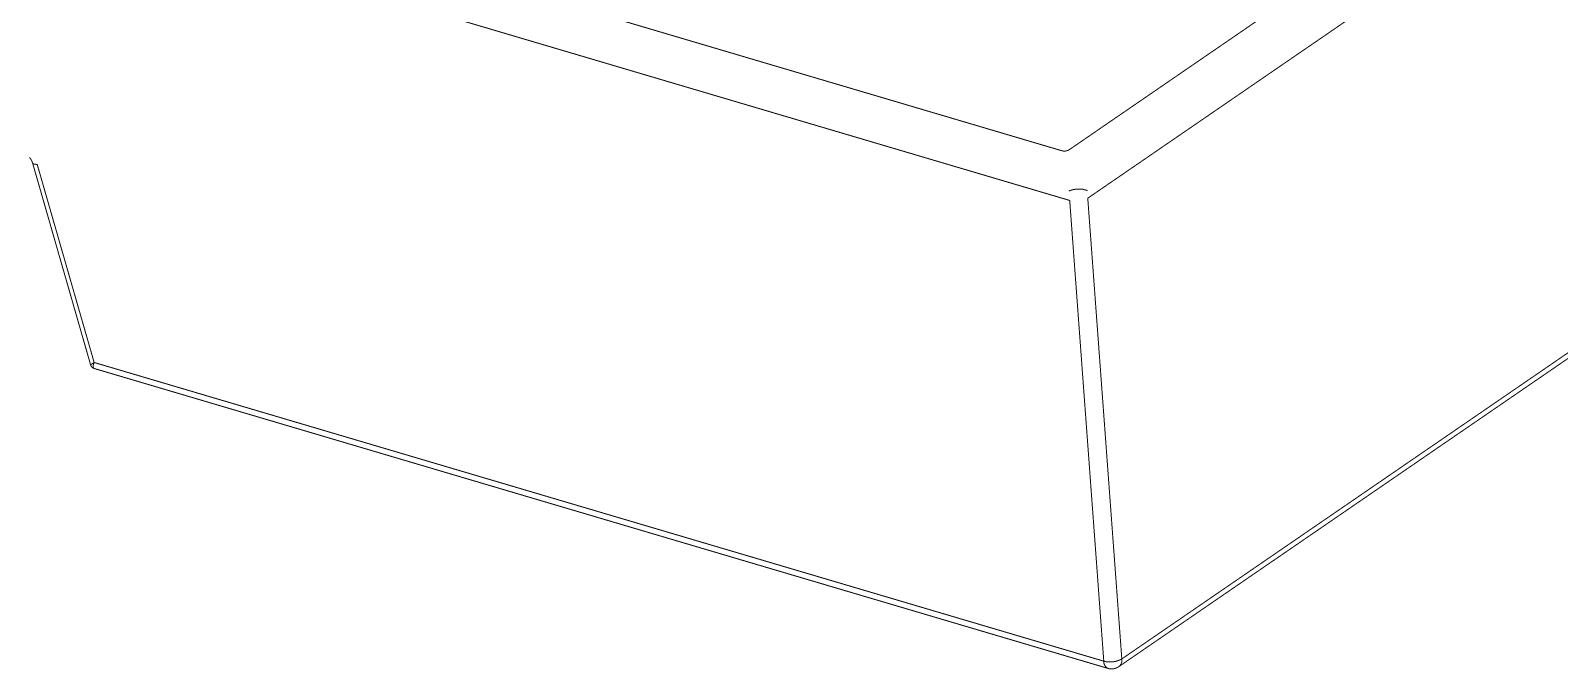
# Model space of a CAD drawing. Header units: inches. Extents: x 0 to 35.2, y -0.7 to 15.9.
# Drawn here: x 31.829 to 32.606, y 9.439 to 9.763 of the extents above; entities that cross this region are included whole.
import ezdxf

# ---------------------------------------------------------------- set-up
doc = ezdxf.new("R2010")
doc.units = ezdxf.units.IN
doc.header["$MEASUREMENT"] = 0
doc.layers.add('Dimensions', color=6, linetype='Continuous')

msp = doc.modelspace()

# ---------------------------------------------------------------- linework, layer by layer
at = {"layer": 'Dimensions', "const_width": 0.0005}
for points in [[(32.36635, 9.67813), (33.68631, 10.583)], [(32.35683, 9.70267), (33.63249, 10.57718)], [(32.38212, 9.44038), (33.70544, 10.34755)], [(30.59769, 10.2211), (32.35316, 9.70222)], [(30.54467, 10.21273), (32.35718, 9.67699)], [(31.83031, 9.6961), (31.85981, 9.59356)], [(31.83269, 9.69527), (31.86161, 9.59475)], [(32.35684, 9.68178), (32.35692, 9.68181)], [(32.35692, 9.68181), (32.357, 9.68185)], [(32.357, 9.68185), (32.35708, 9.68188)], [(32.35708, 9.68188), (32.35716, 9.68191)], [(32.35716, 9.68191), (32.35724, 9.68195)], [(32.35718, 9.67699), (32.37449, 9.44315)], [(32.35724, 9.68195), (32.35732, 9.68198)], [(32.35732, 9.68198), (32.35741, 9.68201)], [(32.35741, 9.68201), (32.35749, 9.68205)], [(32.35749, 9.68205), (32.35758, 9.68208)], [(32.35758, 9.68208), (32.35767, 9.68211)], [(32.35767, 9.68211), (32.35775, 9.68214)], [(32.35775, 9.68214), (32.35784, 9.68217)], [(32.35784, 9.68217), (32.35793, 9.6822)], [(32.35793, 9.6822), (32.35802, 9.68222)], [(32.35802, 9.68222), (32.35811, 9.68225)], [(32.35811, 9.68225), (32.35821, 9.68228)], [(32.35821, 9.68228), (32.3583, 9.6823)], [(32.3583, 9.6823), (32.35839, 9.68233)], [(32.35839, 9.68233), (32.35849, 9.68236)], [(32.35849, 9.68236), (32.35858, 9.68238)], [(32.35858, 9.68238), (32.35868, 9.6824)], [(32.35868, 9.6824), (32.35877, 9.68243)], [(32.35877, 9.68243), (32.35887, 9.68245)], [(32.35887, 9.68245), (32.35897, 9.68247)], [(32.35897, 9.68247), (32.35906, 9.68249)], [(32.35906, 9.68249), (32.35916, 9.68251)], [(32.35916, 9.68251), (32.35926, 9.68253)], [(32.35926, 9.68253), (32.35936, 9.68255)], [(32.35936, 9.68255), (32.35946, 9.68257)], [(32.35946, 9.68257), (32.35956, 9.68259)], [(32.35956, 9.68259), (32.35966, 9.6826)], [(32.35966, 9.6826), (32.35976, 9.68262)], [(32.35976, 9.68262), (32.35986, 9.68263)], [(32.35986, 9.68263), (32.35996, 9.68265)], [(32.35996, 9.68265), (32.36006, 9.68266)], [(32.36006, 9.68266), (32.36016, 9.68268)], [(32.36016, 9.68268), (32.36026, 9.68269)], [(32.36026, 9.68269), (32.36037, 9.6827)], [(32.36037, 9.6827), (32.36047, 9.68271)], [(32.36047, 9.68271), (32.36057, 9.68272)], [(32.36057, 9.68272), (32.36067, 9.68273)], [(32.36067, 9.68273), (32.36078, 9.68274)], [(32.36078, 9.68274), (32.36088, 9.68275)], [(32.36088, 9.68275), (32.36098, 9.68275)], [(32.36098, 9.68275), (32.36109, 9.68276)], [(32.36109, 9.68276), (32.36119, 9.68277)], [(32.36119, 9.68277), (32.36129, 9.68277)], [(32.36129, 9.68277), (32.36139, 9.68277)], [(32.36139, 9.68277), (32.3615, 9.68278)], [(32.3615, 9.68278), (32.3616, 9.68278)], [(32.3616, 9.68278), (32.3617, 9.68278)], [(32.3617, 9.68278), (32.3618, 9.68278)], [(32.3618, 9.68278), (32.36191, 9.68278)], [(32.36191, 9.68278), (32.36201, 9.68278)], [(32.36201, 9.68278), (32.36211, 9.68278)], [(32.36211, 9.68278), (32.36221, 9.68278)], [(32.36221, 9.68278), (32.36231, 9.68278)], [(32.36231, 9.68278), (32.36241, 9.68277)], [(32.36241, 9.68277), (32.36251, 9.68277)], [(32.36251, 9.68277), (32.36261, 9.68276)], [(32.36261, 9.68276), (32.36271, 9.68276)], [(32.36271, 9.68276), (32.36281, 9.68275)], [(32.36281, 9.68275), (32.36291, 9.68274)], [(32.36291, 9.68274), (32.36301, 9.68274)], [(32.36301, 9.68274), (32.36311, 9.68273)], [(32.36311, 9.68273), (32.36321, 9.68272)], [(32.36321, 9.68272), (32.3633, 9.68271)], [(32.3633, 9.68271), (32.3634, 9.6827)], [(32.3634, 9.6827), (32.3635, 9.68268)], [(32.3635, 9.68268), (32.36359, 9.68267)], [(32.36359, 9.68267), (32.36369, 9.68266)], [(32.36369, 9.68266), (32.36378, 9.68264)], [(32.36378, 9.68264), (32.36388, 9.68263)], [(32.36388, 9.68263), (32.36397, 9.68261)], [(32.36397, 9.68261), (32.36406, 9.6826)], [(32.36406, 9.6826), (32.36415, 9.68258)], [(32.36415, 9.68258), (32.36424, 9.68256)], [(32.36424, 9.68256), (32.36433, 9.68254)], [(32.36433, 9.68254), (32.36442, 9.68252)], [(32.36442, 9.68252), (32.36451, 9.6825)], [(32.36451, 9.6825), (32.3646, 9.68248)], [(32.3646, 9.68248), (32.36468, 9.68246)], [(32.36468, 9.68246), (32.36477, 9.68244)], [(32.36477, 9.68244), (32.36485, 9.68242)], [(32.36485, 9.68242), (32.36494, 9.6824)], [(32.36494, 9.6824), (32.36502, 9.68237)], [(32.36502, 9.68237), (32.3651, 9.68235)], [(32.3651, 9.68235), (32.36518, 9.68232)], [(32.36518, 9.68232), (32.36526, 9.6823)], [(32.36526, 9.6823), (32.36534, 9.68227)], [(32.36534, 9.68227), (32.36542, 9.68224)], [(32.36542, 9.68224), (32.3655, 9.68221)], [(32.3655, 9.68221), (32.36557, 9.68219)], [(32.36557, 9.68219), (32.36565, 9.68216)], [(32.36565, 9.68216), (32.36572, 9.68213)], [(32.36572, 9.68213), (32.36579, 9.6821)], [(32.36579, 9.6821), (32.36587, 9.68207)], [(32.36587, 9.68207), (32.36594, 9.68203)], [(32.36594, 9.68203), (32.366, 9.682)], [(32.366, 9.682), (32.36607, 9.68197)], [(32.36635, 9.67813), (32.38365, 9.44429)], [(32.38365, 9.44429), (32.63077, 9.6137)], [(31.85981, 9.59356), (31.85981, 9.59356)], [(31.85981, 9.59356), (31.85981, 9.59356)], [(31.85981, 9.59356), (31.85981, 9.59356)], [(31.85981, 9.59356), (31.85981, 9.59356)], [(31.85981, 9.59356), (31.85981, 9.59356)], [(31.85981, 9.59356), (31.85982, 9.59356)], [(31.85982, 9.59356), (31.85982, 9.59357)], [(31.85982, 9.59357), (31.85982, 9.59357)], [(31.85982, 9.59357), (31.85983, 9.59357)], [(31.85982, 9.59356), (31.85982, 9.59356)], [(31.85983, 9.59357), (31.85984, 9.59358)], [(31.85983, 9.59357), (31.85983, 9.59357)], [(31.85984, 9.59358), (31.85984, 9.59358)], [(31.85984, 9.59358), (31.85985, 9.59358)], [(31.85985, 9.59358), (31.85985, 9.59359)], [(31.85985, 9.59359), (31.85986, 9.59359)], [(31.85986, 9.59359), (31.85986, 9.5936)], [(31.85986, 9.5936), (31.85987, 9.5936)], [(31.85987, 9.5936), (31.85988, 9.59361)], [(31.85988, 9.59361), (31.85989, 9.59362)], [(31.85988, 9.59361), (31.85988, 9.59361)], [(31.85989, 9.59362), (31.8599, 9.59362)], [(31.8599, 9.59362), (31.85991, 9.59363)], [(31.85991, 9.59363), (31.85992, 9.59363)], [(31.85992, 9.59363), (31.85993, 9.59364)], [(31.85993, 9.59364), (31.85994, 9.59365)], [(31.85994, 9.59365), (31.85995, 9.59365)], [(31.85995, 9.59365), (31.85996, 9.59366)], [(31.85996, 9.59366), (31.85997, 9.59367)], [(31.85997, 9.59367), (31.85998, 9.59367)], [(31.85998, 9.59367), (31.85999, 9.59368)], [(31.85999, 9.59368), (31.86, 9.59369)], [(31.86, 9.59369), (31.86001, 9.5937)], [(31.86001, 9.5937), (31.86002, 9.59371)], [(31.86002, 9.59371), (31.86004, 9.59372)], [(31.86004, 9.59372), (31.86005, 9.59372)], [(31.86005, 9.59372), (31.86006, 9.59373)], [(31.86006, 9.59373), (31.86008, 9.59374)], [(31.86008, 9.59374), (31.86009, 9.59375)], [(31.86009, 9.59375), (31.86011, 9.59376)], [(31.86011, 9.59376), (31.86012, 9.59377)], [(31.86012, 9.59377), (31.86014, 9.59378)], [(31.86014, 9.59378), (31.86015, 9.59379)], [(31.86015, 9.59379), (31.86017, 9.5938)], [(31.86017, 9.5938), (31.86019, 9.59382)], [(31.86019, 9.59382), (31.8602, 9.59383)], [(31.8602, 9.59383), (31.86022, 9.59384)], [(31.86022, 9.59384), (31.86024, 9.59385)], [(31.86024, 9.59385), (31.86026, 9.59386)], [(31.86026, 9.59386), (31.86027, 9.59388)], [(31.86027, 9.59388), (31.86029, 9.59389)], [(31.86029, 9.59389), (31.86031, 9.5939)], [(31.86031, 9.5939), (31.86033, 9.59391)], [(31.86033, 9.59391), (31.86035, 9.59393)], [(31.86035, 9.59393), (31.86037, 9.59394)], [(31.86037, 9.59394), (31.86039, 9.59395)], [(31.86039, 9.59395), (31.86041, 9.59397)], [(31.86041, 9.59397), (31.86043, 9.59398)], [(31.86043, 9.59398), (31.86045, 9.594)], [(31.86045, 9.594), (31.86047, 9.59401)], [(31.86047, 9.59401), (31.8605, 9.59403)], [(31.8605, 9.59403), (31.86052, 9.59404)], [(31.86052, 9.59404), (31.86054, 9.59406)], [(31.86054, 9.59406), (31.86056, 9.59407)], [(31.86056, 9.59407), (31.86059, 9.59409)], [(31.86059, 9.59409), (31.86061, 9.5941)], [(31.86061, 9.5941), (31.86063, 9.59412)], [(31.86063, 9.59412), (31.86066, 9.59414)], [(31.86066, 9.59414), (31.86068, 9.59415)], [(31.86068, 9.59415), (31.86071, 9.59417)], [(31.86071, 9.59417), (31.86073, 9.59419)], [(31.86073, 9.59419), (31.86076, 9.5942)], [(31.86076, 9.5942), (31.86079, 9.59422)], [(31.86079, 9.59422), (31.86081, 9.59424)], [(31.86081, 9.59424), (31.86084, 9.59426)], [(31.86084, 9.59426), (31.86086, 9.59427)], [(31.86086, 9.59427), (31.86089, 9.59429)], [(31.86089, 9.59429), (31.86092, 9.59431)], [(31.86092, 9.59431), (31.86095, 9.59433)], [(31.86095, 9.59433), (31.86098, 9.59435)], [(31.86098, 9.59435), (31.861, 9.59437)], [(31.861, 9.59437), (31.86103, 9.59439)], [(31.86103, 9.59439), (31.86106, 9.59441)], [(31.86106, 9.59441), (31.86109, 9.59443)], [(31.86109, 9.59443), (31.86112, 9.59445)], [(31.86112, 9.59445), (31.86115, 9.59447)], [(31.86112, 9.59289), (31.86113, 9.59293)], [(31.86112, 9.59286), (31.86112, 9.59289)], [(31.86112, 9.59282), (31.86112, 9.59286)], [(31.86112, 9.59279), (31.86112, 9.59282)], [(31.86112, 9.59275), (31.86112, 9.59279)], [(31.86112, 9.59272), (31.86112, 9.59275)], [(31.86112, 9.59269), (31.86112, 9.59272)], [(31.86112, 9.59269), (31.86112, 9.59266)], [(31.86112, 9.59266), (31.86112, 9.59263)], [(31.86112, 9.59263), (31.86112, 9.59259)], [(31.86112, 9.59259), (31.86112, 9.59256)], [(31.86112, 9.59256), (31.86112, 9.59253)], [(31.86112, 9.59253), (31.86113, 9.5925)], [(31.86113, 9.593), (31.86114, 9.59303)], [(31.86113, 9.59296), (31.86113, 9.593)], [(31.86113, 9.59293), (31.86113, 9.59296)], [(31.86113, 9.5925), (31.86113, 9.59247)], [(31.86113, 9.59247), (31.86113, 9.59245)], [(31.86113, 9.59245), (31.86114, 9.59242)], [(31.86114, 9.59307), (31.86115, 9.59311)], [(31.86114, 9.59303), (31.86114, 9.59307)], [(31.86114, 9.59242), (31.86114, 9.59239)], [(31.86114, 9.59239), (31.86115, 9.59236)], [(31.86115, 9.59447), (31.86118, 9.59449)], [(31.86115, 9.59315), (31.86116, 9.59318)], [(31.86115, 9.59311), (31.86115, 9.59315)], [(31.86115, 9.59236), (31.86115, 9.59233)], [(31.86115, 9.59233), (31.86116, 9.59231)], [(31.86116, 9.59322), (31.86117, 9.59326)], [(31.86116, 9.59318), (31.86116, 9.59322)], [(31.86116, 9.59231), (31.86116, 9.59228)], [(31.86116, 9.59228), (31.86117, 9.59226)], [(31.86117, 9.59326), (31.86118, 9.5933)], [(31.86117, 9.59226), (31.86118, 9.59223)], [(31.86118, 9.59449), (31.86121, 9.59451)], [(31.86118, 9.59334), (31.86119, 9.59338)], [(31.86118, 9.5933), (31.86118, 9.59334)], [(31.86118, 9.59223), (31.86118, 9.59221)], [(31.86118, 9.59221), (31.86119, 9.59218)], [(31.86119, 9.59338), (31.8612, 9.59342)], [(31.86119, 9.59218), (31.8612, 9.59216)], [(31.8612, 9.59342), (31.86121, 9.59346)], [(31.8612, 9.59216), (31.86121, 9.59214)], [(31.86121, 9.59451), (31.86124, 9.59453)], [(31.86121, 9.59346), (31.86122, 9.5935)], [(31.86121, 9.59214), (31.86122, 9.59211)], [(31.86122, 9.5935), (31.86123, 9.59355)], [(31.86122, 9.59211), (31.86122, 9.59209)], [(31.86122, 9.59209), (31.86123, 9.59207)], [(31.86123, 9.59355), (31.86124, 9.59359)], [(31.86123, 9.59207), (31.86124, 9.59205)], [(31.86124, 9.59453), (31.86127, 9.59455)], [(31.86124, 9.59359), (31.86125, 9.59363)], [(31.86124, 9.59205), (31.86125, 9.59203)], [(31.86125, 9.59363), (31.86126, 9.59367)], [(31.86125, 9.59203), (31.86127, 9.59201)], [(31.86126, 9.59367), (31.86127, 9.59372)], [(31.86127, 9.59455), (31.8613, 9.59457)], [(31.86127, 9.59372), (31.86128, 9.59376)], [(31.86127, 9.59201), (31.86128, 9.59199)], [(31.86128, 9.59376), (31.86129, 9.5938)], [(31.86128, 9.59199), (31.86129, 9.59197)], [(31.86129, 9.5938), (31.8613, 9.59385)], [(31.86129, 9.59197), (31.8613, 9.59195)], [(31.8613, 9.59457), (31.86133, 9.59459)], [(31.8613, 9.59385), (31.86132, 9.59389)], [(31.8613, 9.59195), (31.86131, 9.59194)], [(31.86131, 9.59194), (31.86133, 9.59192)], [(31.86132, 9.59389), (31.86133, 9.59394)], [(31.86133, 9.59459), (31.86137, 9.59461)], [(31.86133, 9.59394), (31.86134, 9.59398)], [(31.86133, 9.59192), (31.86134, 9.5919)], [(31.86134, 9.59398), (31.86136, 9.59403)], [(31.86134, 9.5919), (31.86135, 9.59189)], [(31.86135, 9.59189), (31.86137, 9.59187)], [(31.86136, 9.59403), (31.86137, 9.59407)], [(31.86137, 9.59461), (31.8614, 9.59463)], [(31.86137, 9.59407), (31.86138, 9.59412)], [(31.86137, 9.59187), (31.86138, 9.59185)], [(31.86138, 9.59412), (31.8614, 9.59417)], [(31.86138, 9.59185), (31.8614, 9.59184)], [(31.8614, 9.59463), (31.86143, 9.59466)], [(31.8614, 9.59417), (31.86142, 9.59421)], [(31.8614, 9.59184), (31.86141, 9.59183)], [(31.86141, 9.59183), (31.86143, 9.59181)], [(31.86142, 9.59421), (31.86143, 9.59426)], [(31.86143, 9.59466), (31.86146, 9.59468)], [(31.86143, 9.59426), (31.86145, 9.59431)], [(31.86143, 9.59181), (31.86145, 9.5918)], [(31.86145, 9.59431), (31.86146, 9.59435)], [(31.86145, 9.5918), (31.86146, 9.59179)], [(31.86146, 9.59468), (31.8615, 9.5947)], [(31.86146, 9.59435), (31.86148, 9.5944)], [(31.86146, 9.59179), (31.86148, 9.59177)], [(31.86148, 9.5944), (31.8615, 9.59445)], [(31.86148, 9.59177), (31.8615, 9.59176)], [(31.8615, 9.5947), (31.86153, 9.59472)], [(31.8615, 9.59445), (31.86152, 9.5945)], [(31.8615, 9.59176), (31.86151, 9.59175)], [(31.86151, 9.59175), (31.86153, 9.59174)], [(31.86152, 9.5945), (31.86153, 9.59455)], [(31.86153, 9.59472), (31.86156, 9.59474)], [(31.86153, 9.59455), (31.86155, 9.5946)], [(31.86153, 9.59174), (31.86155, 9.59173)], [(31.86155, 9.5946), (31.86157, 9.59465)], [(31.86155, 9.59173), (31.86157, 9.59172)], [(31.86156, 9.59474), (31.8616, 9.59477)], [(31.86157, 9.59465), (31.86159, 9.5947)], [(31.86157, 9.59172), (31.86159, 9.59171)], [(31.86159, 9.5947), (31.86161, 9.59475)], [(31.86159, 9.59171), (31.86161, 9.59171)], [(31.86161, 9.59475), (32.37449, 9.44315)], [(31.86161, 9.59171), (31.86163, 9.5917)], [(31.86163, 9.5917), (31.86165, 9.59169)], [(31.86165, 9.59169), (31.86167, 9.59169)], [(31.86167, 9.59169), (32.37655, 9.4395)]]:
    msp.add_lwpolyline(points, dxfattribs=at)
for points in [[(32.35683, 9.70267, -0.200602), (32.35316, 9.70222)], [(31.82872, 9.69882, -0.09186), (31.82991, 9.69711)], [(31.82991, 9.69711, -0.019568), (31.83031, 9.6961)], [(31.8304, 9.69579, -0.288714), (31.83034, 9.69611)], [(31.83077, 9.69557, -0.117147), (31.8304, 9.69579)], [(31.83133, 9.69542, -0.043788), (31.83077, 9.69557)], [(31.83269, 9.69527, -0.024822), (31.83133, 9.69542)], [(31.86167, 9.59169, -0.256951), (31.85981, 9.59356)], [(32.38365, 9.44429, -0.196007), (32.37449, 9.44315)], [(32.38365, 9.44429, -0.276679), (32.38212, 9.44038)], [(32.37655, 9.4395, -0.29863), (32.37449, 9.44315)], [(32.38213, 9.44038, -0.225811), (32.37655, 9.4395)]]:
    msp.add_lwpolyline(points, format="xyb", dxfattribs=at)
at = {"layer": 'Dimensions', "const_width": 0.00025}
for points in [[(32.35304, 9.70222, 1), (32.35329, 9.70222, 1)], [(32.35304, 9.70222, 1), (32.35329, 9.70222, 1)], [(32.3567, 9.70267, 1), (32.35695, 9.70267, 1)], [(32.3567, 9.70267, 1), (32.35695, 9.70267, 1)], [(31.82979, 9.69711, 1), (31.83004, 9.69711, 1)], [(31.82979, 9.69711, 1), (31.83004, 9.69711, 1)], [(31.83018, 9.6961, 1), (31.83043, 9.6961, 1)], [(31.83018, 9.6961, 1), (31.83043, 9.6961, 1)], [(31.83021, 9.69611, 1), (31.83046, 9.69611, 1)], [(31.83028, 9.69579, 1), (31.83053, 9.69579, 1)], [(31.83028, 9.69579, 1), (31.83053, 9.69579, 1)], [(31.83065, 9.69557, 1), (31.8309, 9.69557, 1)], [(31.83065, 9.69557, 1), (31.8309, 9.69557, 1)], [(31.8312, 9.69542, 1), (31.83145, 9.69542, 1)], [(31.8312, 9.69542, 1), (31.83145, 9.69542, 1)], [(31.83256, 9.69527, 1), (31.83281, 9.69527, 1)], [(31.83256, 9.69527, 1), (31.83281, 9.69527, 1)], [(32.35671, 9.68178, 1), (32.35696, 9.68178, 1)], [(32.35679, 9.68181, 1), (32.35704, 9.68181, 1)], [(32.35679, 9.68181, 1), (32.35704, 9.68181, 1)], [(32.35687, 9.68185, 1), (32.35712, 9.68185, 1)], [(32.35687, 9.68185, 1), (32.35712, 9.68185, 1)], [(32.35695, 9.68188, 1), (32.3572, 9.68188, 1)], [(32.35695, 9.68188, 1), (32.3572, 9.68188, 1)], [(32.35703, 9.68191, 1), (32.35728, 9.68191, 1)], [(32.35703, 9.68191, 1), (32.35728, 9.68191, 1)], [(32.35706, 9.67699, 1), (32.35731, 9.67699, 1)], [(32.35706, 9.67699, 1), (32.35731, 9.67699, 1)], [(32.35712, 9.68195, 1), (32.35737, 9.68195, 1)], [(32.35712, 9.68195, 1), (32.35737, 9.68195, 1)], [(32.3572, 9.68198, 1), (32.35745, 9.68198, 1)], [(32.3572, 9.68198, 1), (32.35745, 9.68198, 1)], [(32.35728, 9.68201, 1), (32.35753, 9.68201, 1)], [(32.35728, 9.68201, 1), (32.35753, 9.68201, 1)], [(32.35737, 9.68205, 1), (32.35762, 9.68205, 1)], [(32.35737, 9.68205, 1), (32.35762, 9.68205, 1)], [(32.35746, 9.68208, 1), (32.35771, 9.68208, 1)], [(32.35746, 9.68208, 1), (32.35771, 9.68208, 1)], [(32.35754, 9.68211, 1), (32.35779, 9.68211, 1)], [(32.35754, 9.68211, 1), (32.35779, 9.68211, 1)], [(32.35763, 9.68214, 1), (32.35788, 9.68214, 1)], [(32.35763, 9.68214, 1), (32.35788, 9.68214, 1)], [(32.35772, 9.68217, 1), (32.35797, 9.68217, 1)], [(32.35772, 9.68217, 1), (32.35797, 9.68217, 1)], [(32.35781, 9.6822, 1), (32.35806, 9.6822, 1)], [(32.35781, 9.6822, 1), (32.35806, 9.6822, 1)], [(32.3579, 9.68222, 1), (32.35815, 9.68222, 1)], [(32.3579, 9.68222, 1), (32.35815, 9.68222, 1)], [(32.35799, 9.68225, 1), (32.35824, 9.68225, 1)], [(32.35799, 9.68225, 1), (32.35824, 9.68225, 1)], [(32.35808, 9.68228, 1), (32.35833, 9.68228, 1)], [(32.35808, 9.68228, 1), (32.35833, 9.68228, 1)], [(32.35817, 9.6823, 1), (32.35842, 9.6823, 1)], [(32.35817, 9.6823, 1), (32.35842, 9.6823, 1)], [(32.35827, 9.68233, 1), (32.35852, 9.68233, 1)], [(32.35827, 9.68233, 1), (32.35852, 9.68233, 1)], [(32.35836, 9.68236, 1), (32.35861, 9.68236, 1)], [(32.35836, 9.68236, 1), (32.35861, 9.68236, 1)], [(32.35846, 9.68238, 1), (32.35871, 9.68238, 1)], [(32.35846, 9.68238, 1), (32.35871, 9.68238, 1)], [(32.35855, 9.6824, 1), (32.3588, 9.6824, 1)], [(32.35855, 9.6824, 1), (32.3588, 9.6824, 1)], [(32.35865, 9.68243, 1), (32.3589, 9.68243, 1)], [(32.35865, 9.68243, 1), (32.3589, 9.68243, 1)], [(32.35874, 9.68245, 1), (32.35899, 9.68245, 1)], [(32.35874, 9.68245, 1), (32.35899, 9.68245, 1)], [(32.35884, 9.68247, 1), (32.35909, 9.68247, 1)], [(32.35884, 9.68247, 1), (32.35909, 9.68247, 1)], [(32.35894, 9.68249, 1), (32.35919, 9.68249, 1)], [(32.35894, 9.68249, 1), (32.35919, 9.68249, 1)], [(32.35904, 9.68251, 1), (32.35929, 9.68251, 1)], [(32.35904, 9.68251, 1), (32.35929, 9.68251, 1)], [(32.35913, 9.68253, 1), (32.35938, 9.68253, 1)], [(32.35913, 9.68253, 1), (32.35938, 9.68253, 1)], [(32.35923, 9.68255, 1), (32.35948, 9.68255, 1)], [(32.35923, 9.68255, 1), (32.35948, 9.68255, 1)], [(32.35933, 9.68257, 1), (32.35958, 9.68257, 1)], [(32.35933, 9.68257, 1), (32.35958, 9.68257, 1)], [(32.35943, 9.68259, 1), (32.35968, 9.68259, 1)], [(32.35943, 9.68259, 1), (32.35968, 9.68259, 1)], [(32.35953, 9.6826, 1), (32.35978, 9.6826, 1)], [(32.35953, 9.6826, 1), (32.35978, 9.6826, 1)], [(32.35963, 9.68262, 1), (32.35988, 9.68262, 1)], [(32.35963, 9.68262, 1), (32.35988, 9.68262, 1)], [(32.35973, 9.68263, 1), (32.35998, 9.68263, 1)], [(32.35973, 9.68263, 1), (32.35998, 9.68263, 1)], [(32.35983, 9.68265, 1), (32.36008, 9.68265, 1)], [(32.35983, 9.68265, 1), (32.36008, 9.68265, 1)], [(32.35994, 9.68266, 1), (32.36019, 9.68266, 1)], [(32.35994, 9.68266, 1), (32.36019, 9.68266, 1)], [(32.36004, 9.68268, 1), (32.36029, 9.68268, 1)], [(32.36004, 9.68268, 1), (32.36029, 9.68268, 1)], [(32.36014, 9.68269, 1), (32.36039, 9.68269, 1)], [(32.36014, 9.68269, 1), (32.36039, 9.68269, 1)], [(32.36024, 9.6827, 1), (32.36049, 9.6827, 1)], [(32.36024, 9.6827, 1), (32.36049, 9.6827, 1)], [(32.36034, 9.68271, 1), (32.36059, 9.68271, 1)], [(32.36034, 9.68271, 1), (32.36059, 9.68271, 1)], [(32.36045, 9.68272, 1), (32.3607, 9.68272, 1)], [(32.36045, 9.68272, 1), (32.3607, 9.68272, 1)], [(32.36055, 9.68273, 1), (32.3608, 9.68273, 1)], [(32.36055, 9.68273, 1), (32.3608, 9.68273, 1)], [(32.36065, 9.68274, 1), (32.3609, 9.68274, 1)], [(32.36065, 9.68274, 1), (32.3609, 9.68274, 1)], [(32.36075, 9.68275, 1), (32.361, 9.68275, 1)], [(32.36075, 9.68275, 1), (32.361, 9.68275, 1)], [(32.36086, 9.68275, 1), (32.36111, 9.68275, 1)], [(32.36086, 9.68275, 1), (32.36111, 9.68275, 1)], [(32.36096, 9.68276, 1), (32.36121, 9.68276, 1)], [(32.36096, 9.68276, 1), (32.36121, 9.68276, 1)], [(32.36106, 9.68277, 1), (32.36131, 9.68277, 1)], [(32.36106, 9.68277, 1), (32.36131, 9.68277, 1)], [(32.36117, 9.68277, 1), (32.36142, 9.68277, 1)], [(32.36117, 9.68277, 1), (32.36142, 9.68277, 1)], [(32.36127, 9.68277, 1), (32.36152, 9.68277, 1)], [(32.36127, 9.68277, 1), (32.36152, 9.68277, 1)], [(32.36137, 9.68278, 1), (32.36162, 9.68278, 1)], [(32.36137, 9.68278, 1), (32.36162, 9.68278, 1)], [(32.36147, 9.68278, 1), (32.36172, 9.68278, 1)], [(32.36147, 9.68278, 1), (32.36172, 9.68278, 1)], [(32.36158, 9.68278, 1), (32.36183, 9.68278, 1)], [(32.36158, 9.68278, 1), (32.36183, 9.68278, 1)], [(32.36168, 9.68278, 1), (32.36193, 9.68278, 1)], [(32.36168, 9.68278, 1), (32.36193, 9.68278, 1)], [(32.36178, 9.68278, 1), (32.36203, 9.68278, 1)], [(32.36178, 9.68278, 1), (32.36203, 9.68278, 1)], [(32.36188, 9.68278, 1), (32.36213, 9.68278, 1)], [(32.36188, 9.68278, 1), (32.36213, 9.68278, 1)], [(32.36198, 9.68278, 1), (32.36223, 9.68278, 1)], [(32.36198, 9.68278, 1), (32.36223, 9.68278, 1)], [(32.36209, 9.68278, 1), (32.36234, 9.68278, 1)], [(32.36209, 9.68278, 1), (32.36234, 9.68278, 1)], [(32.36219, 9.68278, 1), (32.36244, 9.68278, 1)], [(32.36219, 9.68278, 1), (32.36244, 9.68278, 1)], [(32.36229, 9.68277, 1), (32.36254, 9.68277, 1)], [(32.36229, 9.68277, 1), (32.36254, 9.68277, 1)], [(32.36239, 9.68277, 1), (32.36264, 9.68277, 1)], [(32.36239, 9.68277, 1), (32.36264, 9.68277, 1)], [(32.36249, 9.68276, 1), (32.36274, 9.68276, 1)], [(32.36249, 9.68276, 1), (32.36274, 9.68276, 1)], [(32.36259, 9.68276, 1), (32.36284, 9.68276, 1)], [(32.36259, 9.68276, 1), (32.36284, 9.68276, 1)], [(32.36269, 9.68275, 1), (32.36294, 9.68275, 1)], [(32.36269, 9.68275, 1), (32.36294, 9.68275, 1)], [(32.36279, 9.68274, 1), (32.36304, 9.68274, 1)], [(32.36279, 9.68274, 1), (32.36304, 9.68274, 1)], [(32.36289, 9.68274, 1), (32.36314, 9.68274, 1)], [(32.36289, 9.68274, 1), (32.36314, 9.68274, 1)], [(32.36298, 9.68273, 1), (32.36323, 9.68273, 1)], [(32.36298, 9.68273, 1), (32.36323, 9.68273, 1)], [(32.36308, 9.68272, 1), (32.36333, 9.68272, 1)], [(32.36308, 9.68272, 1), (32.36333, 9.68272, 1)], [(32.36318, 9.68271, 1), (32.36343, 9.68271, 1)], [(32.36318, 9.68271, 1), (32.36343, 9.68271, 1)], [(32.36328, 9.6827, 1), (32.36353, 9.6827, 1)], [(32.36328, 9.6827, 1), (32.36353, 9.6827, 1)], [(32.36337, 9.68268, 1), (32.36362, 9.68268, 1)], [(32.36337, 9.68268, 1), (32.36362, 9.68268, 1)], [(32.36347, 9.68267, 1), (32.36372, 9.68267, 1)], [(32.36347, 9.68267, 1), (32.36372, 9.68267, 1)], [(32.36356, 9.68266, 1), (32.36381, 9.68266, 1)], [(32.36356, 9.68266, 1), (32.36381, 9.68266, 1)], [(32.36366, 9.68264, 1), (32.36391, 9.68264, 1)], [(32.36366, 9.68264, 1), (32.36391, 9.68264, 1)], [(32.36375, 9.68263, 1), (32.364, 9.68263, 1)], [(32.36375, 9.68263, 1), (32.364, 9.68263, 1)], [(32.36384, 9.68261, 1), (32.36409, 9.68261, 1)], [(32.36384, 9.68261, 1), (32.36409, 9.68261, 1)], [(32.36394, 9.6826, 1), (32.36419, 9.6826, 1)], [(32.36394, 9.6826, 1), (32.36419, 9.6826, 1)], [(32.36403, 9.68258, 1), (32.36428, 9.68258, 1)], [(32.36403, 9.68258, 1), (32.36428, 9.68258, 1)], [(32.36412, 9.68256, 1), (32.36437, 9.68256, 1)], [(32.36412, 9.68256, 1), (32.36437, 9.68256, 1)], [(32.36421, 9.68254, 1), (32.36446, 9.68254, 1)], [(32.36421, 9.68254, 1), (32.36446, 9.68254, 1)], [(32.3643, 9.68252, 1), (32.36455, 9.68252, 1)], [(32.3643, 9.68252, 1), (32.36455, 9.68252, 1)], [(32.36438, 9.6825, 1), (32.36463, 9.6825, 1)], [(32.36438, 9.6825, 1), (32.36463, 9.6825, 1)], [(32.36447, 9.68248, 1), (32.36472, 9.68248, 1)], [(32.36447, 9.68248, 1), (32.36472, 9.68248, 1)], [(32.36456, 9.68246, 1), (32.36481, 9.68246, 1)], [(32.36456, 9.68246, 1), (32.36481, 9.68246, 1)], [(32.36464, 9.68244, 1), (32.36489, 9.68244, 1)], [(32.36464, 9.68244, 1), (32.36489, 9.68244, 1)], [(32.36473, 9.68242, 1), (32.36498, 9.68242, 1)], [(32.36473, 9.68242, 1), (32.36498, 9.68242, 1)], [(32.36481, 9.6824, 1), (32.36506, 9.6824, 1)], [(32.36481, 9.6824, 1), (32.36506, 9.6824, 1)], [(32.3649, 9.68237, 1), (32.36515, 9.68237, 1)], [(32.3649, 9.68237, 1), (32.36515, 9.68237, 1)], [(32.36498, 9.68235, 1), (32.36523, 9.68235, 1)], [(32.36498, 9.68235, 1), (32.36523, 9.68235, 1)], [(32.36506, 9.68232, 1), (32.36531, 9.68232, 1)], [(32.36506, 9.68232, 1), (32.36531, 9.68232, 1)], [(32.36514, 9.6823, 1), (32.36539, 9.6823, 1)], [(32.36514, 9.6823, 1), (32.36539, 9.6823, 1)], [(32.36522, 9.68227, 1), (32.36547, 9.68227, 1)], [(32.36522, 9.68227, 1), (32.36547, 9.68227, 1)], [(32.3653, 9.68224, 1), (32.36555, 9.68224, 1)], [(32.3653, 9.68224, 1), (32.36555, 9.68224, 1)], [(32.36537, 9.68221, 1), (32.36562, 9.68221, 1)], [(32.36537, 9.68221, 1), (32.36562, 9.68221, 1)], [(32.36545, 9.68219, 1), (32.3657, 9.68219, 1)], [(32.36545, 9.68219, 1), (32.3657, 9.68219, 1)], [(32.36552, 9.68216, 1), (32.36577, 9.68216, 1)], [(32.36552, 9.68216, 1), (32.36577, 9.68216, 1)], [(32.3656, 9.68213, 1), (32.36585, 9.68213, 1)], [(32.3656, 9.68213, 1), (32.36585, 9.68213, 1)], [(32.36567, 9.6821, 1), (32.36592, 9.6821, 1)], [(32.36567, 9.6821, 1), (32.36592, 9.6821, 1)], [(32.36574, 9.68207, 1), (32.36599, 9.68207, 1)], [(32.36574, 9.68207, 1), (32.36599, 9.68207, 1)], [(32.36581, 9.68203, 1), (32.36606, 9.68203, 1)], [(32.36581, 9.68203, 1), (32.36606, 9.68203, 1)], [(32.36588, 9.682, 1), (32.36613, 9.682, 1)], [(32.36588, 9.682, 1), (32.36613, 9.682, 1)], [(32.36595, 9.68197, 1), (32.3662, 9.68197, 1)], [(32.36623, 9.67813, 1), (32.36648, 9.67813, 1)], [(32.36623, 9.67813, 1), (32.36648, 9.67813, 1)], [(31.85969, 9.59356, 1), (31.85994, 9.59356, 1)], [(31.85969, 9.59356, 1), (31.85994, 9.59356, 1)], [(31.85969, 9.59356, 1), (31.85994, 9.59356, 1)], [(31.85969, 9.59356, 1), (31.85994, 9.59356, 1)], [(31.85969, 9.59356, 1), (31.85994, 9.59356, 1)], [(31.85969, 9.59356, 1), (31.85994, 9.59356, 1)], [(31.85969, 9.59356, 1), (31.85994, 9.59356, 1)], [(31.85969, 9.59356, 1), (31.85994, 9.59356, 1)], [(31.85969, 9.59356, 1), (31.85994, 9.59356, 1)], [(31.85969, 9.59356, 1), (31.85994, 9.59356, 1)], [(31.85969, 9.59356, 1), (31.85994, 9.59356, 1)], [(31.85969, 9.59356, 1), (31.85994, 9.59356, 1)], [(31.85969, 9.59356, 1), (31.85994, 9.59356, 1)], [(31.8597, 9.59357, 1), (31.85995, 9.59357, 1)], [(31.8597, 9.59357, 1), (31.85995, 9.59357, 1)], [(31.8597, 9.59357, 1), (31.85995, 9.59357, 1)], [(31.8597, 9.59357, 1), (31.85995, 9.59357, 1)], [(31.85969, 9.59356, 1), (31.85994, 9.59356, 1)], [(31.85969, 9.59356, 1), (31.85994, 9.59356, 1)], [(31.85969, 9.59356, 1), (31.85994, 9.59356, 1)], [(31.85969, 9.59356, 1), (31.85994, 9.59356, 1)], [(31.8597, 9.59357, 1), (31.85995, 9.59357, 1)], [(31.8597, 9.59357, 1), (31.85995, 9.59357, 1)], [(31.85971, 9.59357, 1), (31.85996, 9.59357, 1)], [(31.85971, 9.59357, 1), (31.85996, 9.59357, 1)], [(31.85971, 9.59358, 1), (31.85996, 9.59358, 1)], [(31.85971, 9.59358, 1), (31.85996, 9.59358, 1)], [(31.85972, 9.59358, 1), (31.85997, 9.59358, 1)], [(31.85972, 9.59358, 1), (31.85997, 9.59358, 1)], [(31.85973, 9.59359, 1), (31.85998, 9.59359, 1)], [(31.85973, 9.59359, 1), (31.85998, 9.59359, 1)], [(31.85972, 9.59358, 1), (31.85997, 9.59358, 1)], [(31.85972, 9.59358, 1), (31.85997, 9.59358, 1)], [(31.85974, 9.5936, 1), (31.85999, 9.5936, 1)], [(31.85974, 9.5936, 1), (31.85999, 9.5936, 1)], [(31.85973, 9.59359, 1), (31.85998, 9.59359, 1)], [(31.85973, 9.59359, 1), (31.85998, 9.59359, 1)], [(31.85974, 9.5936, 1), (31.85999, 9.5936, 1)], [(31.85974, 9.5936, 1), (31.85999, 9.5936, 1)], [(31.85975, 9.59361, 1), (31.86, 9.59361, 1)], [(31.85975, 9.59361, 1), (31.86, 9.59361, 1)], [(31.85976, 9.59361, 1), (31.86001, 9.59361, 1)], [(31.85976, 9.59361, 1), (31.86001, 9.59361, 1)], [(31.85977, 9.59362, 1), (31.86002, 9.59362, 1)], [(31.85977, 9.59362, 1), (31.86002, 9.59362, 1)], [(31.85977, 9.59362, 1), (31.86002, 9.59362, 1)], [(31.85977, 9.59362, 1), (31.86002, 9.59362, 1)], [(31.85978, 9.59363, 1), (31.86003, 9.59363, 1)], [(31.85978, 9.59363, 1), (31.86003, 9.59363, 1)], [(31.85979, 9.59363, 1), (31.86004, 9.59363, 1)], [(31.85979, 9.59363, 1), (31.86004, 9.59363, 1)], [(31.8598, 9.59364, 1), (31.86005, 9.59364, 1)], [(31.8598, 9.59364, 1), (31.86005, 9.59364, 1)], [(31.85981, 9.59365, 1), (31.86006, 9.59365, 1)], [(31.85981, 9.59365, 1), (31.86006, 9.59365, 1)], [(31.85982, 9.59365, 1), (31.86007, 9.59365, 1)], [(31.85982, 9.59365, 1), (31.86007, 9.59365, 1)], [(31.85983, 9.59366, 1), (31.86008, 9.59366, 1)], [(31.85983, 9.59366, 1), (31.86008, 9.59366, 1)], [(31.85984, 9.59367, 1), (31.86009, 9.59367, 1)], [(31.85984, 9.59367, 1), (31.86009, 9.59367, 1)], [(31.85985, 9.59367, 1), (31.8601, 9.59367, 1)], [(31.85985, 9.59367, 1), (31.8601, 9.59367, 1)], [(31.85986, 9.59368, 1), (31.86011, 9.59368, 1)], [(31.85986, 9.59368, 1), (31.86011, 9.59368, 1)], [(31.85988, 9.59369, 1), (31.86013, 9.59369, 1)], [(31.85988, 9.59369, 1), (31.86013, 9.59369, 1)], [(31.85989, 9.5937, 1), (31.86014, 9.5937, 1)], [(31.85989, 9.5937, 1), (31.86014, 9.5937, 1)], [(31.8599, 9.59371, 1), (31.86015, 9.59371, 1)], [(31.8599, 9.59371, 1), (31.86015, 9.59371, 1)], [(31.85991, 9.59372, 1), (31.86016, 9.59372, 1)], [(31.85991, 9.59372, 1), (31.86016, 9.59372, 1)], [(31.85993, 9.59372, 1), (31.86018, 9.59372, 1)], [(31.85993, 9.59372, 1), (31.86018, 9.59372, 1)], [(31.85994, 9.59373, 1), (31.86019, 9.59373, 1)], [(31.85994, 9.59373, 1), (31.86019, 9.59373, 1)], [(31.85995, 9.59374, 1), (31.8602, 9.59374, 1)], [(31.85995, 9.59374, 1), (31.8602, 9.59374, 1)], [(31.85997, 9.59375, 1), (31.86022, 9.59375, 1)], [(31.85997, 9.59375, 1), (31.86022, 9.59375, 1)], [(31.85998, 9.59376, 1), (31.86023, 9.59376, 1)], [(31.85998, 9.59376, 1), (31.86023, 9.59376, 1)], [(31.86, 9.59377, 1), (31.86025, 9.59377, 1)], [(31.86, 9.59377, 1), (31.86025, 9.59377, 1)], [(31.86001, 9.59378, 1), (31.86026, 9.59378, 1)], [(31.86001, 9.59378, 1), (31.86026, 9.59378, 1)], [(31.86003, 9.59379, 1), (31.86028, 9.59379, 1)], [(31.86003, 9.59379, 1), (31.86028, 9.59379, 1)], [(31.86004, 9.5938, 1), (31.86029, 9.5938, 1)], [(31.86004, 9.5938, 1), (31.86029, 9.5938, 1)], [(31.86006, 9.59382, 1), (31.86031, 9.59382, 1)], [(31.86006, 9.59382, 1), (31.86031, 9.59382, 1)], [(31.86008, 9.59383, 1), (31.86033, 9.59383, 1)], [(31.86008, 9.59383, 1), (31.86033, 9.59383, 1)], [(31.86009, 9.59384, 1), (31.86034, 9.59384, 1)], [(31.86009, 9.59384, 1), (31.86034, 9.59384, 1)], [(31.86011, 9.59385, 1), (31.86036, 9.59385, 1)], [(31.86011, 9.59385, 1), (31.86036, 9.59385, 1)], [(31.86013, 9.59386, 1), (31.86038, 9.59386, 1)], [(31.86013, 9.59386, 1), (31.86038, 9.59386, 1)], [(31.86015, 9.59388, 1), (31.8604, 9.59388, 1)], [(31.86015, 9.59388, 1), (31.8604, 9.59388, 1)], [(31.86017, 9.59389, 1), (31.86042, 9.59389, 1)], [(31.86017, 9.59389, 1), (31.86042, 9.59389, 1)], [(31.86019, 9.5939, 1), (31.86044, 9.5939, 1)], [(31.86019, 9.5939, 1), (31.86044, 9.5939, 1)], [(31.86021, 9.59391, 1), (31.86046, 9.59391, 1)], [(31.86021, 9.59391, 1), (31.86046, 9.59391, 1)], [(31.86022, 9.59393, 1), (31.86047, 9.59393, 1)], [(31.86022, 9.59393, 1), (31.86047, 9.59393, 1)], [(31.86024, 9.59394, 1), (31.86049, 9.59394, 1)], [(31.86024, 9.59394, 1), (31.86049, 9.59394, 1)], [(31.86026, 9.59395, 1), (31.86051, 9.59395, 1)], [(31.86026, 9.59395, 1), (31.86051, 9.59395, 1)], [(31.86029, 9.59397, 1), (31.86054, 9.59397, 1)], [(31.86029, 9.59397, 1), (31.86054, 9.59397, 1)], [(31.86031, 9.59398, 1), (31.86056, 9.59398, 1)], [(31.86031, 9.59398, 1), (31.86056, 9.59398, 1)], [(31.86033, 9.594, 1), (31.86058, 9.594, 1)], [(31.86033, 9.594, 1), (31.86058, 9.594, 1)], [(31.86035, 9.59401, 1), (31.8606, 9.59401, 1)], [(31.86035, 9.59401, 1), (31.8606, 9.59401, 1)], [(31.86037, 9.59403, 1), (31.86062, 9.59403, 1)], [(31.86037, 9.59403, 1), (31.86062, 9.59403, 1)], [(31.86039, 9.59404, 1), (31.86064, 9.59404, 1)], [(31.86039, 9.59404, 1), (31.86064, 9.59404, 1)], [(31.86042, 9.59406, 1), (31.86067, 9.59406, 1)], [(31.86042, 9.59406, 1), (31.86067, 9.59406, 1)], [(31.86044, 9.59407, 1), (31.86069, 9.59407, 1)], [(31.86044, 9.59407, 1), (31.86069, 9.59407, 1)], [(31.86046, 9.59409, 1), (31.86071, 9.59409, 1)], [(31.86046, 9.59409, 1), (31.86071, 9.59409, 1)], [(31.86049, 9.5941, 1), (31.86074, 9.5941, 1)], [(31.86049, 9.5941, 1), (31.86074, 9.5941, 1)], [(31.86051, 9.59412, 1), (31.86076, 9.59412, 1)], [(31.86051, 9.59412, 1), (31.86076, 9.59412, 1)], [(31.86053, 9.59414, 1), (31.86078, 9.59414, 1)], [(31.86053, 9.59414, 1), (31.86078, 9.59414, 1)], [(31.86056, 9.59415, 1), (31.86081, 9.59415, 1)], [(31.86056, 9.59415, 1), (31.86081, 9.59415, 1)], [(31.86058, 9.59417, 1), (31.86083, 9.59417, 1)], [(31.86058, 9.59417, 1), (31.86083, 9.59417, 1)], [(31.86061, 9.59419, 1), (31.86086, 9.59419, 1)], [(31.86061, 9.59419, 1), (31.86086, 9.59419, 1)], [(31.86063, 9.5942, 1), (31.86088, 9.5942, 1)], [(31.86063, 9.5942, 1), (31.86088, 9.5942, 1)], [(31.86066, 9.59422, 1), (31.86091, 9.59422, 1)], [(31.86066, 9.59422, 1), (31.86091, 9.59422, 1)], [(31.86069, 9.59424, 1), (31.86094, 9.59424, 1)], [(31.86069, 9.59424, 1), (31.86094, 9.59424, 1)], [(31.86071, 9.59426, 1), (31.86096, 9.59426, 1)], [(31.86071, 9.59426, 1), (31.86096, 9.59426, 1)], [(31.86074, 9.59427, 1), (31.86099, 9.59427, 1)], [(31.86074, 9.59427, 1), (31.86099, 9.59427, 1)], [(31.86077, 9.59429, 1), (31.86102, 9.59429, 1)], [(31.86077, 9.59429, 1), (31.86102, 9.59429, 1)], [(31.86079, 9.59431, 1), (31.86104, 9.59431, 1)], [(31.86079, 9.59431, 1), (31.86104, 9.59431, 1)], [(31.86082, 9.59433, 1), (31.86107, 9.59433, 1)], [(31.86082, 9.59433, 1), (31.86107, 9.59433, 1)], [(31.86085, 9.59435, 1), (31.8611, 9.59435, 1)], [(31.86085, 9.59435, 1), (31.8611, 9.59435, 1)], [(31.86088, 9.59437, 1), (31.86113, 9.59437, 1)], [(31.86088, 9.59437, 1), (31.86113, 9.59437, 1)], [(31.86091, 9.59439, 1), (31.86116, 9.59439, 1)], [(31.86091, 9.59439, 1), (31.86116, 9.59439, 1)], [(31.86094, 9.59441, 1), (31.86119, 9.59441, 1)], [(31.86094, 9.59441, 1), (31.86119, 9.59441, 1)], [(31.86097, 9.59443, 1), (31.86122, 9.59443, 1)], [(31.86097, 9.59443, 1), (31.86122, 9.59443, 1)], [(31.86099, 9.59445, 1), (31.86125, 9.59445, 1)], [(31.86099, 9.59445, 1), (31.86125, 9.59445, 1)], [(31.861, 9.59289, 1), (31.86125, 9.59289, 1)], [(31.861, 9.59289, 1), (31.86125, 9.59289, 1)], [(31.861, 9.59286, 1), (31.86125, 9.59286, 1)], [(31.861, 9.59286, 1), (31.86125, 9.59286, 1)], [(31.861, 9.59282, 1), (31.86125, 9.59282, 1)], [(31.861, 9.59282, 1), (31.86125, 9.59282, 1)], [(31.86099, 9.59279, 1), (31.86124, 9.59279, 1)], [(31.86099, 9.59279, 1), (31.86124, 9.59279, 1)], [(31.86099, 9.59275, 1), (31.86124, 9.59275, 1)], [(31.86099, 9.59275, 1), (31.86124, 9.59275, 1)], [(31.86099, 9.59272, 1), (31.86124, 9.59272, 1)], [(31.86099, 9.59272, 1), (31.86124, 9.59272, 1)], [(31.86099, 9.59269, 1), (31.86124, 9.59269, 1)], [(31.86099, 9.59269, 1), (31.86124, 9.59269, 1)], [(31.86099, 9.59266, 1), (31.86124, 9.59266, 1)], [(31.86099, 9.59266, 1), (31.86124, 9.59266, 1)], [(31.86099, 9.59263, 1), (31.86124, 9.59263, 1)], [(31.86099, 9.59263, 1), (31.86124, 9.59263, 1)], [(31.861, 9.59259, 1), (31.86125, 9.59259, 1)], [(31.861, 9.59259, 1), (31.86125, 9.59259, 1)], [(31.861, 9.59256, 1), (31.86125, 9.59256, 1)], [(31.861, 9.59256, 1), (31.86125, 9.59256, 1)], [(31.861, 9.59253, 1), (31.86125, 9.59253, 1)], [(31.861, 9.59253, 1), (31.86125, 9.59253, 1)], [(31.86101, 9.593, 1), (31.86126, 9.593, 1)], [(31.86101, 9.593, 1), (31.86126, 9.593, 1)], [(31.86101, 9.59296, 1), (31.86126, 9.59296, 1)], [(31.86101, 9.59296, 1), (31.86126, 9.59296, 1)], [(31.861, 9.59293, 1), (31.86125, 9.59293, 1)], [(31.861, 9.59293, 1), (31.86125, 9.59293, 1)], [(31.861, 9.5925, 1), (31.86125, 9.5925, 1)], [(31.861, 9.5925, 1), (31.86125, 9.5925, 1)], [(31.861, 9.59247, 1), (31.86125, 9.59247, 1)], [(31.861, 9.59247, 1), (31.86125, 9.59247, 1)], [(31.86101, 9.59245, 1), (31.86126, 9.59245, 1)], [(31.86101, 9.59245, 1), (31.86126, 9.59245, 1)], [(31.86102, 9.59307, 1), (31.86127, 9.59307, 1)], [(31.86102, 9.59307, 1), (31.86127, 9.59307, 1)], [(31.86101, 9.59303, 1), (31.86126, 9.59303, 1)], [(31.86101, 9.59303, 1), (31.86126, 9.59303, 1)], [(31.86101, 9.59242, 1), (31.86126, 9.59242, 1)], [(31.86101, 9.59242, 1), (31.86126, 9.59242, 1)], [(31.86102, 9.59239, 1), (31.86127, 9.59239, 1)], [(31.86102, 9.59239, 1), (31.86127, 9.59239, 1)], [(31.86102, 9.59447, 1), (31.86127, 9.59447, 1)], [(31.86102, 9.59447, 1), (31.86127, 9.59447, 1)], [(31.86103, 9.59315, 1), (31.86128, 9.59315, 1)], [(31.86103, 9.59315, 1), (31.86128, 9.59315, 1)], [(31.86102, 9.59311, 1), (31.86127, 9.59311, 1)], [(31.86102, 9.59311, 1), (31.86127, 9.59311, 1)], [(31.86102, 9.59236, 1), (31.86127, 9.59236, 1)], [(31.86102, 9.59236, 1), (31.86127, 9.59236, 1)], [(31.86103, 9.59233, 1), (31.86128, 9.59233, 1)], [(31.86103, 9.59233, 1), (31.86128, 9.59233, 1)], [(31.86104, 9.59322, 1), (31.86129, 9.59322, 1)], [(31.86104, 9.59322, 1), (31.86129, 9.59322, 1)], [(31.86103, 9.59318, 1), (31.86128, 9.59318, 1)], [(31.86103, 9.59318, 1), (31.86128, 9.59318, 1)], [(31.86103, 9.59231, 1), (31.86128, 9.59231, 1)], [(31.86103, 9.59231, 1), (31.86128, 9.59231, 1)], [(31.86104, 9.59228, 1), (31.86129, 9.59228, 1)], [(31.86104, 9.59228, 1), (31.86129, 9.59228, 1)], [(31.86104, 9.59326, 1), (31.86129, 9.59326, 1)], [(31.86104, 9.59326, 1), (31.86129, 9.59326, 1)], [(31.86104, 9.59226, 1), (31.86129, 9.59226, 1)], [(31.86104, 9.59226, 1), (31.86129, 9.59226, 1)], [(31.86106, 9.59449, 1), (31.86131, 9.59449, 1)], [(31.86106, 9.59449, 1), (31.86131, 9.59449, 1)], [(31.86106, 9.59334, 1), (31.86131, 9.59334, 1)], [(31.86106, 9.59334, 1), (31.86131, 9.59334, 1)], [(31.86105, 9.5933, 1), (31.8613, 9.5933, 1)], [(31.86105, 9.5933, 1), (31.8613, 9.5933, 1)], [(31.86105, 9.59223, 1), (31.8613, 9.59223, 1)], [(31.86105, 9.59223, 1), (31.8613, 9.59223, 1)], [(31.86106, 9.59221, 1), (31.86131, 9.59221, 1)], [(31.86106, 9.59221, 1), (31.86131, 9.59221, 1)], [(31.86107, 9.59338, 1), (31.86132, 9.59338, 1)], [(31.86107, 9.59338, 1), (31.86132, 9.59338, 1)], [(31.86106, 9.59218, 1), (31.86132, 9.59218, 1)], [(31.86106, 9.59218, 1), (31.86132, 9.59218, 1)], [(31.86107, 9.59342, 1), (31.86132, 9.59342, 1)], [(31.86107, 9.59342, 1), (31.86132, 9.59342, 1)], [(31.86107, 9.59216, 1), (31.86132, 9.59216, 1)], [(31.86107, 9.59216, 1), (31.86132, 9.59216, 1)], [(31.86109, 9.59451, 1), (31.86134, 9.59451, 1)], [(31.86109, 9.59451, 1), (31.86134, 9.59451, 1)], [(31.86108, 9.59346, 1), (31.86133, 9.59346, 1)], [(31.86108, 9.59346, 1), (31.86133, 9.59346, 1)], [(31.86108, 9.59214, 1), (31.86133, 9.59214, 1)], [(31.86108, 9.59214, 1), (31.86133, 9.59214, 1)], [(31.86109, 9.5935, 1), (31.86134, 9.5935, 1)], [(31.86109, 9.5935, 1), (31.86134, 9.5935, 1)], [(31.86109, 9.59211, 1), (31.86134, 9.59211, 1)], [(31.86109, 9.59211, 1), (31.86134, 9.59211, 1)], [(31.8611, 9.59209, 1), (31.86135, 9.59209, 1)], [(31.8611, 9.59209, 1), (31.86135, 9.59209, 1)], [(31.8611, 9.59355, 1), (31.86135, 9.59355, 1)], [(31.8611, 9.59355, 1), (31.86135, 9.59355, 1)], [(31.86111, 9.59207, 1), (31.86136, 9.59207, 1)], [(31.86111, 9.59207, 1), (31.86136, 9.59207, 1)], [(31.86112, 9.59453, 1), (31.86137, 9.59453, 1)], [(31.86112, 9.59453, 1), (31.86137, 9.59453, 1)], [(31.86111, 9.59359, 1), (31.86136, 9.59359, 1)], [(31.86111, 9.59359, 1), (31.86136, 9.59359, 1)], [(31.86112, 9.59205, 1), (31.86137, 9.59205, 1)], [(31.86112, 9.59205, 1), (31.86137, 9.59205, 1)], [(31.86112, 9.59363, 1), (31.86137, 9.59363, 1)], [(31.86112, 9.59363, 1), (31.86137, 9.59363, 1)], [(31.86113, 9.59203, 1), (31.86138, 9.59203, 1)], [(31.86113, 9.59203, 1), (31.86138, 9.59203, 1)], [(31.86113, 9.59367, 1), (31.86138, 9.59367, 1)], [(31.86113, 9.59367, 1), (31.86138, 9.59367, 1)], [(31.86115, 9.59455, 1), (31.8614, 9.59455, 1)], [(31.86115, 9.59455, 1), (31.8614, 9.59455, 1)], [(31.86114, 9.59372, 1), (31.86139, 9.59372, 1)], [(31.86114, 9.59372, 1), (31.86139, 9.59372, 1)], [(31.86114, 9.59201, 1), (31.86139, 9.59201, 1)], [(31.86114, 9.59201, 1), (31.86139, 9.59201, 1)], [(31.86115, 9.59376, 1), (31.8614, 9.59376, 1)], [(31.86115, 9.59376, 1), (31.8614, 9.59376, 1)], [(31.86115, 9.59199, 1), (31.8614, 9.59199, 1)], [(31.86115, 9.59199, 1), (31.8614, 9.59199, 1)], [(31.86117, 9.5938, 1), (31.86142, 9.5938, 1)], [(31.86117, 9.5938, 1), (31.86142, 9.5938, 1)], [(31.86116, 9.59197, 1), (31.86141, 9.59197, 1)], [(31.86116, 9.59197, 1), (31.86141, 9.59197, 1)], [(31.86118, 9.59457, 1), (31.86143, 9.59457, 1)], [(31.86118, 9.59457, 1), (31.86143, 9.59457, 1)], [(31.86118, 9.59385, 1), (31.86143, 9.59385, 1)], [(31.86118, 9.59385, 1), (31.86143, 9.59385, 1)], [(31.86118, 9.59195, 1), (31.86143, 9.59195, 1)], [(31.86118, 9.59195, 1), (31.86143, 9.59195, 1)], [(31.86119, 9.59194, 1), (31.86144, 9.59194, 1)], [(31.86119, 9.59194, 1), (31.86144, 9.59194, 1)], [(31.86119, 9.59389, 1), (31.86144, 9.59389, 1)], [(31.86119, 9.59389, 1), (31.86144, 9.59389, 1)], [(31.86121, 9.59459, 1), (31.86146, 9.59459, 1)], [(31.86121, 9.59459, 1), (31.86146, 9.59459, 1)], [(31.8612, 9.59394, 1), (31.86145, 9.59394, 1)], [(31.8612, 9.59394, 1), (31.86145, 9.59394, 1)], [(31.8612, 9.59192, 1), (31.86145, 9.59192, 1)], [(31.8612, 9.59192, 1), (31.86145, 9.59192, 1)], [(31.86122, 9.59398, 1), (31.86147, 9.59398, 1)], [(31.86122, 9.59398, 1), (31.86147, 9.59398, 1)], [(31.86122, 9.5919, 1), (31.86147, 9.5919, 1)], [(31.86122, 9.5919, 1), (31.86147, 9.5919, 1)], [(31.86123, 9.59189, 1), (31.86148, 9.59189, 1)], [(31.86123, 9.59189, 1), (31.86148, 9.59189, 1)], [(31.86123, 9.59403, 1), (31.86148, 9.59403, 1)], [(31.86123, 9.59403, 1), (31.86148, 9.59403, 1)], [(31.86124, 9.59461, 1), (31.86149, 9.59461, 1)], [(31.86124, 9.59461, 1), (31.86149, 9.59461, 1)], [(31.86125, 9.59407, 1), (31.8615, 9.59407, 1)], [(31.86125, 9.59407, 1), (31.8615, 9.59407, 1)], [(31.86124, 9.59187, 1), (31.86149, 9.59187, 1)], [(31.86124, 9.59187, 1), (31.86149, 9.59187, 1)], [(31.86126, 9.59412, 1), (31.86151, 9.59412, 1)], [(31.86126, 9.59412, 1), (31.86151, 9.59412, 1)], [(31.86126, 9.59185, 1), (31.86151, 9.59185, 1)], [(31.86126, 9.59185, 1), (31.86151, 9.59185, 1)], [(31.86127, 9.59463, 1), (31.86152, 9.59463, 1)], [(31.86127, 9.59463, 1), (31.86152, 9.59463, 1)], [(31.86127, 9.59417, 1), (31.86152, 9.59417, 1)], [(31.86127, 9.59417, 1), (31.86152, 9.59417, 1)], [(31.86127, 9.59184, 1), (31.86152, 9.59184, 1)], [(31.86127, 9.59184, 1), (31.86152, 9.59184, 1)], [(31.86129, 9.59183, 1), (31.86154, 9.59183, 1)], [(31.86129, 9.59183, 1), (31.86154, 9.59183, 1)], [(31.86129, 9.59421, 1), (31.86154, 9.59421, 1)], [(31.86129, 9.59421, 1), (31.86154, 9.59421, 1)], [(31.86131, 9.59466, 1), (31.86156, 9.59466, 1)], [(31.86131, 9.59466, 1), (31.86156, 9.59466, 1)], [(31.86131, 9.59426, 1), (31.86156, 9.59426, 1)], [(31.86131, 9.59426, 1), (31.86156, 9.59426, 1)], [(31.8613, 9.59181, 1), (31.86155, 9.59181, 1)], [(31.8613, 9.59181, 1), (31.86155, 9.59181, 1)], [(31.86132, 9.59431, 1), (31.86157, 9.59431, 1)], [(31.86132, 9.59431, 1), (31.86157, 9.59431, 1)], [(31.86132, 9.5918, 1), (31.86157, 9.5918, 1)], [(31.86132, 9.5918, 1), (31.86157, 9.5918, 1)], [(31.86134, 9.59468, 1), (31.86159, 9.59468, 1)], [(31.86134, 9.59468, 1), (31.86159, 9.59468, 1)], [(31.86134, 9.59435, 1), (31.86159, 9.59435, 1)], [(31.86134, 9.59435, 1), (31.86159, 9.59435, 1)], [(31.86134, 9.59179, 1), (31.86159, 9.59179, 1)], [(31.86134, 9.59179, 1), (31.86159, 9.59179, 1)], [(31.86136, 9.5944, 1), (31.86161, 9.5944, 1)], [(31.86136, 9.5944, 1), (31.86161, 9.5944, 1)], [(31.86135, 9.59177, 1), (31.8616, 9.59177, 1)], [(31.86135, 9.59177, 1), (31.8616, 9.59177, 1)], [(31.86137, 9.5947, 1), (31.86162, 9.5947, 1)], [(31.86137, 9.5947, 1), (31.86162, 9.5947, 1)], [(31.86137, 9.59445, 1), (31.86162, 9.59445, 1)], [(31.86137, 9.59445, 1), (31.86162, 9.59445, 1)], [(31.86137, 9.59176, 1), (31.86162, 9.59176, 1)], [(31.86137, 9.59176, 1), (31.86162, 9.59176, 1)], [(31.86139, 9.59175, 1), (31.86164, 9.59175, 1)], [(31.86139, 9.59175, 1), (31.86164, 9.59175, 1)], [(31.86139, 9.5945, 1), (31.86164, 9.5945, 1)], [(31.86139, 9.5945, 1), (31.86164, 9.5945, 1)], [(31.86141, 9.59472, 1), (31.86165, 9.59472, 1)], [(31.86141, 9.59472, 1), (31.86165, 9.59472, 1)], [(31.86141, 9.59455, 1), (31.86166, 9.59455, 1)], [(31.86141, 9.59455, 1), (31.86166, 9.59455, 1)], [(31.86141, 9.59174, 1), (31.86166, 9.59174, 1)], [(31.86141, 9.59174, 1), (31.86166, 9.59174, 1)], [(31.86143, 9.5946, 1), (31.86168, 9.5946, 1)], [(31.86143, 9.5946, 1), (31.86168, 9.5946, 1)], [(31.86143, 9.59173, 1), (31.86168, 9.59173, 1)], [(31.86143, 9.59173, 1), (31.86168, 9.59173, 1)], [(31.86144, 9.59474, 1), (31.86169, 9.59474, 1)], [(31.86144, 9.59474, 1), (31.86169, 9.59474, 1)], [(31.86145, 9.59465, 1), (31.8617, 9.59465, 1)], [(31.86145, 9.59465, 1), (31.8617, 9.59465, 1)], [(31.86144, 9.59172, 1), (31.86169, 9.59172, 1)], [(31.86144, 9.59172, 1), (31.86169, 9.59172, 1)], [(31.86147, 9.5947, 1), (31.86172, 9.5947, 1)], [(31.86147, 9.5947, 1), (31.86172, 9.5947, 1)], [(31.86146, 9.59171, 1), (31.86171, 9.59171, 1)], [(31.86146, 9.59171, 1), (31.86171, 9.59171, 1)], [(31.86147, 9.59477, 1), (31.86172, 9.59477, 1)], [(31.86149, 9.59475, 1), (31.86174, 9.59475, 1)], [(31.86149, 9.59475, 1), (31.86174, 9.59475, 1)], [(31.86149, 9.59475, 1), (31.86174, 9.59475, 1)], [(31.86148, 9.59171, 1), (31.86173, 9.59171, 1)], [(31.86148, 9.59171, 1), (31.86173, 9.59171, 1)], [(31.8615, 9.5917, 1), (31.86175, 9.5917, 1)], [(31.8615, 9.5917, 1), (31.86175, 9.5917, 1)], [(31.86152, 9.59169, 1), (31.86177, 9.59169, 1)], [(31.86152, 9.59169, 1), (31.86177, 9.59169, 1)], [(31.86154, 9.59169, 1), (31.86179, 9.59169, 1)], [(31.86154, 9.59169, 1), (31.86179, 9.59169, 1)], [(31.86154, 9.59169, 1), (31.86179, 9.59169, 1)], [(32.38353, 9.44429, 1), (32.38378, 9.44429, 1)], [(32.38353, 9.44429, 1), (32.38378, 9.44429, 1)], [(32.38353, 9.44429, 1), (32.38378, 9.44429, 1)], [(32.38353, 9.44429, 1), (32.38378, 9.44429, 1)], [(32.37436, 9.44315, 1), (32.37461, 9.44315, 1)], [(32.37436, 9.44315, 1), (32.37461, 9.44315, 1)], [(32.37436, 9.44315, 1), (32.37461, 9.44315, 1)], [(32.37436, 9.44315, 1), (32.37461, 9.44315, 1)], [(32.37643, 9.4395, 1), (32.37668, 9.4395, 1)], [(32.37643, 9.4395, 1), (32.37668, 9.4395, 1)], [(32.37643, 9.4395, 1), (32.37668, 9.4395, 1)], [(32.382, 9.44038, 1), (32.38225, 9.44038, 1)], [(32.382, 9.44038, 1), (32.38225, 9.44038, 1)], [(32.382, 9.44038, 1), (32.38225, 9.44038, 1)]]:
    msp.add_lwpolyline(points, format="xyb", close=True, dxfattribs=at)

doc.saveas('drawing.dxf')
